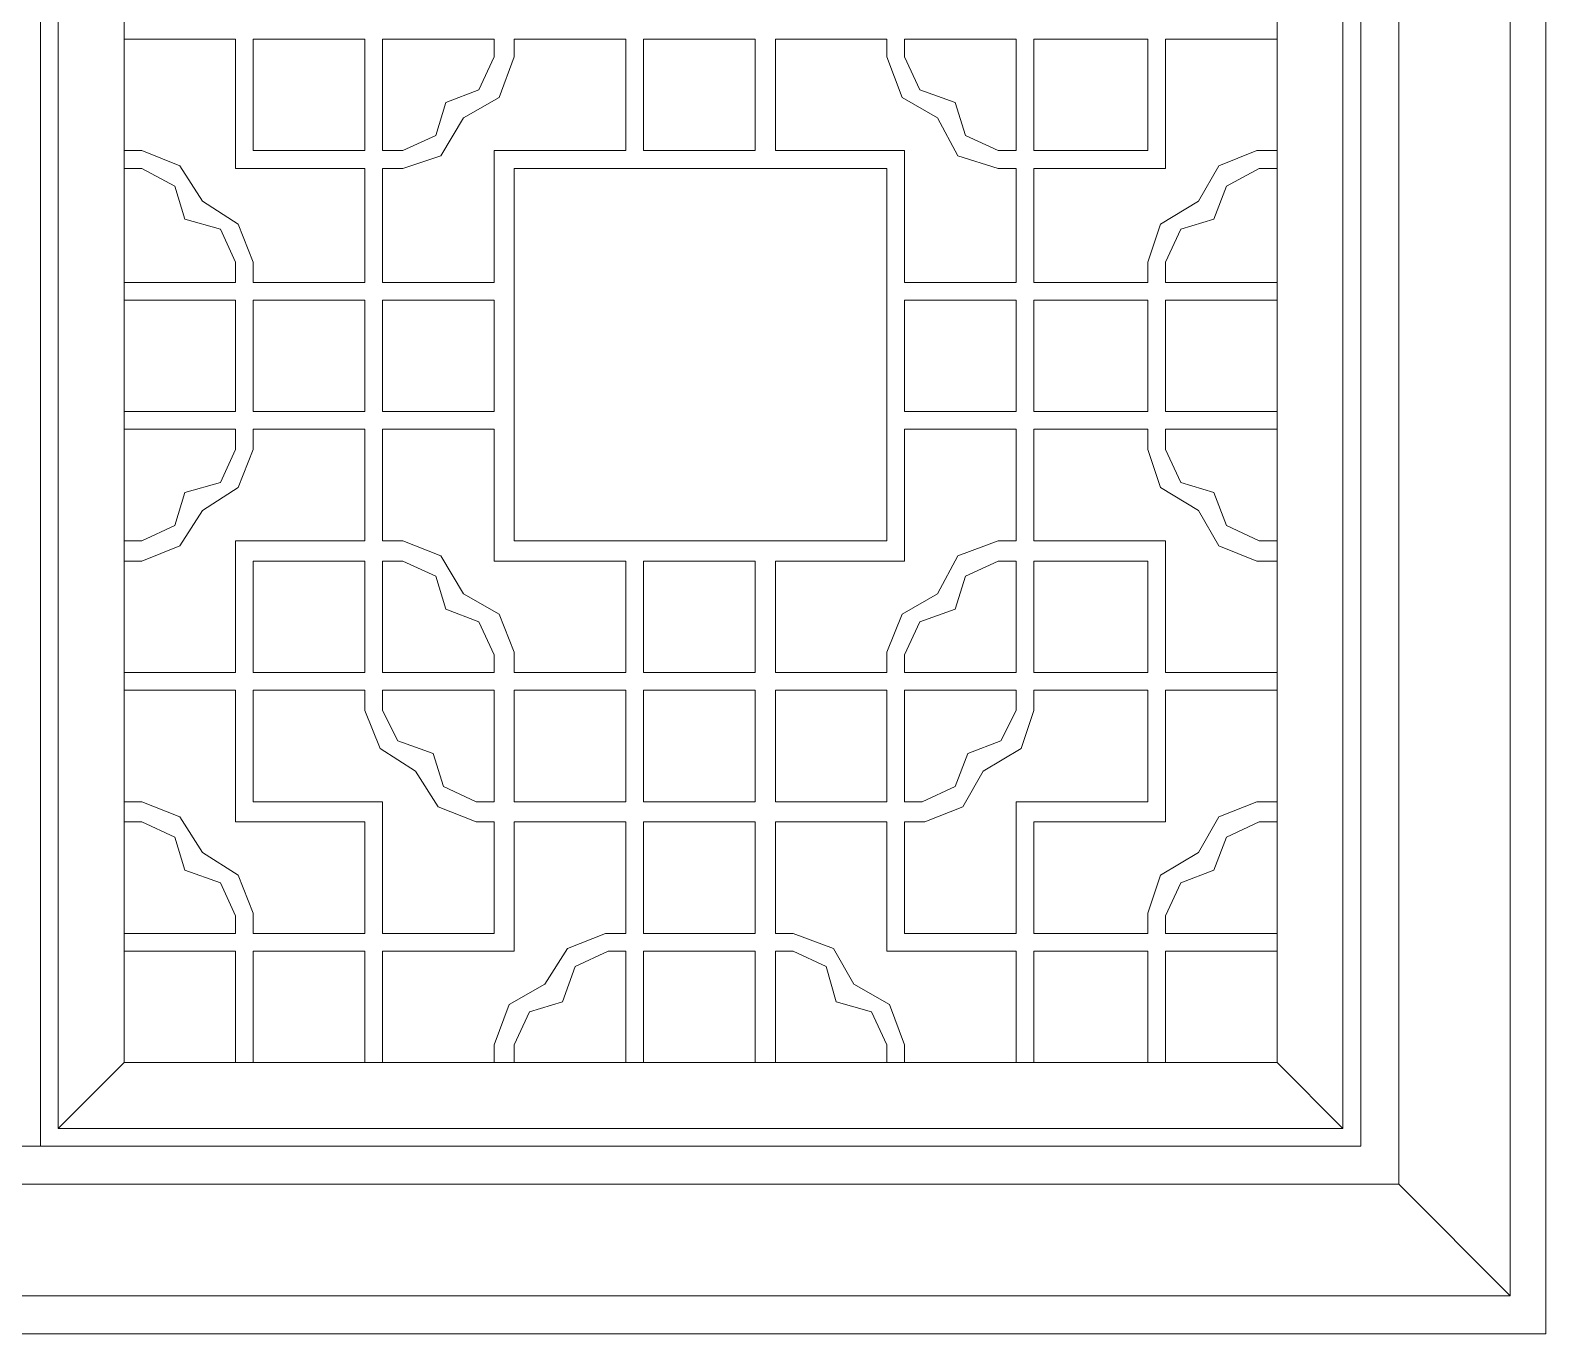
# Model space of a CAD drawing. Header units: centimetres. Extents: x -9.8 to 10.6, y -13.2 to 12.3.
# Drawn here: x 0.36 to 10.64, y -13.16 to -4.31 of the extents above; entities that cross this region are included whole.
import ezdxf

# ---------------------------------------------------------------- set-up
doc = ezdxf.new("R2010")
doc.units = ezdxf.units.CM
doc.header["$MEASUREMENT"] = 0
doc.layers.add('layer 1', color=7, linetype='Continuous')

msp = doc.modelspace()

# ---------------------------------------------------------------- linework, layer by layer
at = {"layer": 'layer 1', "color": 250, "lineweight": 0}
for points, knots in [([(-9.79792, 12.30551), (-9.79792, 12.30551), (10.64398, 12.30551), (10.64398, 12.30551), (10.64398, 12.30551), (10.64398, 12.30551), (10.64398, -13.15657), (10.64398, -13.15657), (10.64398, -13.15657), (10.64398, -13.15657), (-9.79792, -13.15657), (-9.79792, -13.15657), (-9.79792, -13.15657), (-9.79792, -13.15657), (-9.79792, 12.30551), (-9.79792, 12.30551)], [0, 0, 0, 0, 0.25, 0.25, 0.25, 0.25, 0.5, 0.5, 0.5, 0.5, 0.75, 0.75, 0.75, 0.75, 1, 1, 1, 1]), ([(-9.55711, 12.06469), (-9.55711, 12.06469), (10.40317, 12.06469), (10.40317, 12.06469), (10.40317, 12.06469), (10.40317, 12.06469), (10.40317, -12.89852), (10.40317, -12.89852), (10.40317, -12.89852), (10.40317, -12.89852), (-9.55711, -12.89852), (-9.55711, -12.89852), (-9.55711, -12.89852), (-9.55711, -12.89852), (-9.55711, 12.06469), (-9.55711, 12.06469)], [0, 0, 0, 0, 0.25, 0.25, 0.25, 0.25, 0.5, 0.5, 0.5, 0.5, 0.75, 0.75, 0.75, 0.75, 1, 1, 1, 1]), ([(-8.80064, 11.30823), (-8.80064, 11.30823), (9.64671, 11.30823), (9.64671, 11.30823), (9.64671, 11.30823), (9.64671, 11.30823), (9.64671, -12.14206), (9.64671, -12.14206), (9.64671, -12.14206), (9.64671, -12.14206), (-8.80064, -12.14206), (-8.80064, -12.14206), (-8.80064, -12.14206), (-8.80064, -12.14206), (-8.80064, 11.30823), (-8.80064, 11.30823)], [0, 0, 0, 0, 0.25, 0.25, 0.25, 0.25, 0.5, 0.5, 0.5, 0.5, 0.75, 0.75, 0.75, 0.75, 1, 1, 1, 1]), ([(-8.54282, -11.88424), (-8.54282, -11.88424), (-8.54282, 11.05041), (-8.54282, 11.05041), (-8.54282, 11.05041), (-8.54282, 11.05041), (0.43154, 11.05041), (0.43154, 11.05041), (0.43154, 11.05041), (0.43154, 11.05041), (0.43154, -11.88424), (0.43154, -11.88424), (0.43154, -11.88424), (0.43154, -11.88424), (-8.54282, -11.88424), (-8.54282, -11.88424)], [0, 0, 0, 0, 0.25, 0.25, 0.25, 0.25, 0.5, 0.5, 0.5, 0.5, 0.75, 0.75, 0.75, 0.75, 1, 1, 1, 1]), ([(9.38889, -11.88424), (9.38889, -11.88424), (9.38889, 11.05041), (9.38889, 11.05041), (9.38889, 11.05041), (9.38889, 11.05041), (0.43154, 11.05041), (0.43154, 11.05041), (0.43154, 11.05041), (0.43154, 11.05041), (0.43154, -11.88424), (0.43154, -11.88424), (0.43154, -11.88424), (0.43154, -11.88424), (9.38889, -11.88424), (9.38889, -11.88424)], [0, 0, 0, 0, 0.25, 0.25, 0.25, 0.25, 0.5, 0.5, 0.5, 0.5, 0.75, 0.75, 0.75, 0.75, 1, 1, 1, 1]), ([(0.55195, -11.76383), (0.55195, -11.76383), (9.26848, -11.76383), (9.26848, -11.76383), (9.26848, -11.76383), (9.26848, -11.76383), (9.26848, 10.91277), (9.26848, 10.91277), (9.26848, 10.91277), (9.26848, 10.91277), (0.55195, 10.91277), (0.55195, 10.91277), (0.55195, 10.91277), (0.55195, 10.91277), (0.55195, -11.76383), (0.55195, -11.76383)], [0, 0, 0, 0, 0.25, 0.25, 0.25, 0.25, 0.5, 0.5, 0.5, 0.5, 0.75, 0.75, 0.75, 0.75, 1, 1, 1, 1]), ([(0.99888, -1.72349), (0.99888, -1.72349), (0.99888, -11.31689), (0.99888, -11.31689), (0.99888, -11.31689), (0.99888, -11.31689), (8.82154, -11.31689), (8.82154, -11.31689), (8.82154, -11.31689), (8.82154, -11.31689), (8.82154, -1.72349), (8.82154, -1.72349)], [0, 0, 0, 0, 0.33333333, 0.33333333, 0.33333333, 0.33333333, 0.66666667, 0.66666667, 0.66666667, 0.66666667, 1, 1, 1, 1]), ([(1.87575, -5.88402), (1.87575, -5.88402), (1.87575, -6.02166), (1.87575, -6.02166), (1.87575, -6.02166), (1.87575, -6.02166), (2.63221, -6.02166), (2.63221, -6.02166), (2.63221, -6.02166), (2.63221, -6.02166), (2.63221, -5.24797), (2.63221, -5.24797), (2.63221, -5.24797), (2.63221, -5.24797), (1.75535, -5.24797), (1.75535, -5.24797), (1.75535, -5.24797), (1.75535, -5.24797), (1.75535, -4.3711), (1.75535, -4.3711), (1.75535, -4.3711), (1.75535, -4.3711), (0.99888, -4.3711), (0.99888, -4.3711)], [0, 0, 0, 0, 0.16666667, 0.16666667, 0.16666667, 0.16666667, 0.33333333, 0.33333333, 0.33333333, 0.33333333, 0.5, 0.5, 0.5, 0.5, 0.66666667, 0.66666667, 0.66666667, 0.66666667, 0.83333333, 0.83333333, 0.83333333, 0.83333333, 1, 1, 1, 1]), ([(1.87575, -5.12756), (1.87575, -5.12756), (1.87575, -4.3711), (1.87575, -4.3711), (1.87575, -4.3711), (1.87575, -4.3711), (2.63221, -4.3711), (2.63221, -4.3711), (2.63221, -4.3711), (2.63221, -4.3711), (2.63221, -5.12756), (2.63221, -5.12756), (2.63221, -5.12756), (2.63221, -5.12756), (1.87575, -5.12756), (1.87575, -5.12756)], [0, 0, 0, 0, 0.25, 0.25, 0.25, 0.25, 0.5, 0.5, 0.5, 0.5, 0.75, 0.75, 0.75, 0.75, 1, 1, 1, 1]), ([(4.52337, -4.3711), (4.52337, -4.3711), (4.52337, -5.12756), (4.52337, -5.12756), (4.52337, -5.12756), (4.52337, -5.12756), (5.27983, -5.12756), (5.27983, -5.12756), (5.27983, -5.12756), (5.27983, -5.12756), (5.27983, -4.3711), (5.27983, -4.3711), (5.27983, -4.3711), (5.27983, -4.3711), (4.52337, -4.3711), (4.52337, -4.3711)], [0, 0, 0, 0, 0.25, 0.25, 0.25, 0.25, 0.5, 0.5, 0.5, 0.5, 0.75, 0.75, 0.75, 0.75, 1, 1, 1, 1]), ([(8.82154, -5.12756), (8.82154, -5.12756), (8.6839, -5.12756), (8.6839, -5.12756), (8.6839, -5.12756), (8.6839, -5.12756), (8.42608, -5.23074), (8.42608, -5.23074), (8.42608, -5.23074), (8.42608, -5.23074), (8.28844, -5.47155), (8.28844, -5.47155), (8.28844, -5.47155), (8.28844, -5.47155), (8.03061, -5.6262), (8.03061, -5.6262), (8.03061, -5.6262), (8.03061, -5.6262), (7.94467, -5.88402), (7.94467, -5.88402), (7.94467, -5.88402), (7.94467, -5.88402), (7.94467, -6.02166), (7.94467, -6.02166), (7.94467, -6.02166), (7.94467, -6.02166), (7.17098, -6.02166), (7.17098, -6.02166), (7.17098, -6.02166), (7.17098, -6.02166), (7.17098, -5.24797), (7.17098, -5.24797), (7.17098, -5.24797), (7.17098, -5.24797), (8.06508, -5.24797), (8.06508, -5.24797), (8.06508, -5.24797), (8.06508, -5.24797), (8.06508, -4.3711), (8.06508, -4.3711), (8.06508, -4.3711), (8.06508, -4.3711), (8.82154, -4.3711), (8.82154, -4.3711)], [0, 0, 0, 0, 0.09090909, 0.09090909, 0.09090909, 0.09090909, 0.18181818, 0.18181818, 0.18181818, 0.18181818, 0.27272727, 0.27272727, 0.27272727, 0.27272727, 0.36363636, 0.36363636, 0.36363636, 0.36363636, 0.45454545, 0.45454545, 0.45454545, 0.45454545, 0.54545455, 0.54545455, 0.54545455, 0.54545455, 0.63636364, 0.63636364, 0.63636364, 0.63636364, 0.72727273, 0.72727273, 0.72727273, 0.72727273, 0.81818182, 0.81818182, 0.81818182, 0.81818182, 0.90909091, 0.90909091, 0.90909091, 0.90909091, 1, 1, 1, 1]), ([(7.94467, -5.12756), (7.94467, -5.12756), (7.94467, -4.3711), (7.94467, -4.3711), (7.94467, -4.3711), (7.94467, -4.3711), (7.17098, -4.3711), (7.17098, -4.3711), (7.17098, -4.3711), (7.17098, -4.3711), (7.17098, -5.12756), (7.17098, -5.12756), (7.17098, -5.12756), (7.17098, -5.12756), (7.94467, -5.12756), (7.94467, -5.12756)], [0, 0, 0, 0, 0.25, 0.25, 0.25, 0.25, 0.5, 0.5, 0.5, 0.5, 0.75, 0.75, 0.75, 0.75, 1, 1, 1, 1]), ([(3.18233, -4.80103), (3.18233, -4.80103), (3.40591, -4.71509), (3.40591, -4.71509), (3.40591, -4.71509), (3.40591, -4.71509), (3.50908, -4.49151), (3.50908, -4.49151)], [0, 0, 0, 0, 0.5, 0.5, 0.5, 0.5, 1, 1, 1, 1]), ([(3.30273, -4.9042), (3.30273, -4.9042), (3.54355, -4.76656), (3.54355, -4.76656), (3.54355, -4.76656), (3.54355, -4.76656), (3.6465, -4.49151), (3.6465, -4.49151)], [0, 0, 0, 0, 0.5, 0.5, 0.5, 0.5, 1, 1, 1, 1]), ([(6.17393, -4.49151), (6.17393, -4.49151), (6.2771, -4.76656), (6.2771, -4.76656), (6.2771, -4.76656), (6.2771, -4.76656), (6.51769, -4.9042), (6.51769, -4.9042)], [0, 0, 0, 0, 0.5, 0.5, 0.5, 0.5, 1, 1, 1, 1]), ([(6.29433, -4.49151), (6.29433, -4.49151), (6.39729, -4.71509), (6.39729, -4.71509), (6.39729, -4.71509), (6.39729, -4.71509), (6.6381, -4.80103), (6.6381, -4.80103)], [0, 0, 0, 0, 0.5, 0.5, 0.5, 0.5, 1, 1, 1, 1]), ([(6.29433, -4.49151), (6.29433, -4.49151), (6.39729, -4.71509), (6.39729, -4.71509), (6.39729, -4.71509), (6.39729, -4.71509), (6.6381, -4.80103), (6.6381, -4.80103)], [0, 0, 0, 0, 0.5, 0.5, 0.5, 0.5, 1, 1, 1, 1]), ([(2.89004, -5.12756), (2.89004, -5.12756), (3.11362, -5.02461), (3.11362, -5.02461), (3.11362, -5.02461), (3.11362, -5.02461), (3.18233, -4.80103), (3.18233, -4.80103)], [0, 0, 0, 0, 0.5, 0.5, 0.5, 0.5, 1, 1, 1, 1]), ([(6.6381, -4.80103), (6.6381, -4.80103), (6.70681, -5.02461), (6.70681, -5.02461), (6.70681, -5.02461), (6.70681, -5.02461), (6.93039, -5.12756), (6.93039, -5.12756)], [0, 0, 0, 0, 0.5, 0.5, 0.5, 0.5, 1, 1, 1, 1]), ([(6.6381, -4.80103), (6.6381, -4.80103), (6.70681, -5.02461), (6.70681, -5.02461), (6.70681, -5.02461), (6.70681, -5.02461), (6.93039, -5.12756), (6.93039, -5.12756)], [0, 0, 0, 0, 0.5, 0.5, 0.5, 0.5, 1, 1, 1, 1]), ([(2.89004, -5.24797), (2.89004, -5.24797), (3.14808, -5.16203), (3.14808, -5.16203), (3.14808, -5.16203), (3.14808, -5.16203), (3.30273, -4.9042), (3.30273, -4.9042)], [0, 0, 0, 0, 0.5, 0.5, 0.5, 0.5, 1, 1, 1, 1]), ([(6.51769, -4.9042), (6.51769, -4.9042), (6.65533, -5.16203), (6.65533, -5.16203), (6.65533, -5.16203), (6.65533, -5.16203), (6.93039, -5.24797), (6.93039, -5.24797)], [0, 0, 0, 0, 0.5, 0.5, 0.5, 0.5, 1, 1, 1, 1]), ([(1.53199, -5.47155), (1.53199, -5.47155), (1.37712, -5.23074), (1.37712, -5.23074), (1.37712, -5.23074), (1.37712, -5.23074), (1.11929, -5.12756), (1.11929, -5.12756)], [0, 0, 0, 0, 0.5, 0.5, 0.5, 0.5, 1, 1, 1, 1]), ([(0.99888, -6.02166), (0.99888, -6.02166), (1.75535, -6.02166), (1.75535, -6.02166), (1.75535, -6.02166), (1.75535, -6.02166), (1.75535, -5.88402), (1.75535, -5.88402), (1.75535, -5.88402), (1.75535, -5.88402), (1.65239, -5.66066), (1.65239, -5.66066), (1.65239, -5.66066), (1.65239, -5.66066), (1.41158, -5.59195), (1.41158, -5.59195), (1.41158, -5.59195), (1.41158, -5.59195), (1.34287, -5.36837), (1.34287, -5.36837), (1.34287, -5.36837), (1.34287, -5.36837), (1.11929, -5.24797), (1.11929, -5.24797), (1.11929, -5.24797), (1.11929, -5.24797), (0.99888, -5.24797), (0.99888, -5.24797)], [0, 0, 0, 0, 0.14285714, 0.14285714, 0.14285714, 0.14285714, 0.28571429, 0.28571429, 0.28571429, 0.28571429, 0.42857143, 0.42857143, 0.42857143, 0.42857143, 0.57142857, 0.57142857, 0.57142857, 0.57142857, 0.71428571, 0.71428571, 0.71428571, 0.71428571, 0.85714286, 0.85714286, 0.85714286, 0.85714286, 1, 1, 1, 1]), ([(8.70113, -5.24797), (8.70113, -5.24797), (8.47755, -5.36837), (8.47755, -5.36837), (8.47755, -5.36837), (8.47755, -5.36837), (8.39161, -5.59195), (8.39161, -5.59195)], [0, 0, 0, 0, 0.5, 0.5, 0.5, 0.5, 1, 1, 1, 1]), ([(1.87575, -5.88402), (1.87575, -5.88402), (1.77258, -5.6262), (1.77258, -5.6262), (1.77258, -5.6262), (1.77258, -5.6262), (1.53199, -5.47155), (1.53199, -5.47155)], [0, 0, 0, 0, 0.5, 0.5, 0.5, 0.5, 1, 1, 1, 1]), ([(8.39161, -5.59195), (8.39161, -5.59195), (8.16825, -5.66066), (8.16825, -5.66066), (8.16825, -5.66066), (8.16825, -5.66066), (8.06508, -5.88402), (8.06508, -5.88402)], [0, 0, 0, 0, 0.5, 0.5, 0.5, 0.5, 1, 1, 1, 1]), ([(8.82154, -6.02166), (8.82154, -6.02166), (8.06508, -6.02166), (8.06508, -6.02166), (8.06508, -6.02166), (8.06508, -6.02166), (8.06508, -5.88402), (8.06508, -5.88402)], [0, 0, 0, 0, 0.5, 0.5, 0.5, 0.5, 1, 1, 1, 1]), ([(0.99888, -6.14207), (0.99888, -6.14207), (1.75535, -6.14207), (1.75535, -6.14207), (1.75535, -6.14207), (1.75535, -6.14207), (1.75535, -6.89853), (1.75535, -6.89853), (1.75535, -6.89853), (1.75535, -6.89853), (0.99888, -6.89853), (0.99888, -6.89853)], [0, 0, 0, 0, 0.33333333, 0.33333333, 0.33333333, 0.33333333, 0.66666667, 0.66666667, 0.66666667, 0.66666667, 1, 1, 1, 1]), ([(1.87575, -6.14207), (1.87575, -6.14207), (1.87575, -6.89853), (1.87575, -6.89853), (1.87575, -6.89853), (1.87575, -6.89853), (2.63221, -6.89853), (2.63221, -6.89853), (2.63221, -6.89853), (2.63221, -6.89853), (2.63221, -6.14207), (2.63221, -6.14207), (2.63221, -6.14207), (2.63221, -6.14207), (1.87575, -6.14207), (1.87575, -6.14207)], [0, 0, 0, 0, 0.25, 0.25, 0.25, 0.25, 0.5, 0.5, 0.5, 0.5, 0.75, 0.75, 0.75, 0.75, 1, 1, 1, 1]), ([(3.50908, -6.14207), (3.50908, -6.14207), (2.75262, -6.14207), (2.75262, -6.14207), (2.75262, -6.14207), (2.75262, -6.14207), (2.75262, -6.89853), (2.75262, -6.89853), (2.75262, -6.89853), (2.75262, -6.89853), (3.50908, -6.89853), (3.50908, -6.89853), (3.50908, -6.89853), (3.50908, -6.89853), (3.50908, -6.14207), (3.50908, -6.14207)], [0, 0, 0, 0, 0.25, 0.25, 0.25, 0.25, 0.5, 0.5, 0.5, 0.5, 0.75, 0.75, 0.75, 0.75, 1, 1, 1, 1]), ([(6.29433, -6.14207), (6.29433, -6.14207), (7.05079, -6.14207), (7.05079, -6.14207), (7.05079, -6.14207), (7.05079, -6.14207), (7.05079, -6.89853), (7.05079, -6.89853), (7.05079, -6.89853), (7.05079, -6.89853), (6.29433, -6.89853), (6.29433, -6.89853), (6.29433, -6.89853), (6.29433, -6.89853), (6.29433, -6.14207), (6.29433, -6.14207)], [0, 0, 0, 0, 0.25, 0.25, 0.25, 0.25, 0.5, 0.5, 0.5, 0.5, 0.75, 0.75, 0.75, 0.75, 1, 1, 1, 1]), ([(7.94467, -6.14207), (7.94467, -6.14207), (7.94467, -6.89853), (7.94467, -6.89853), (7.94467, -6.89853), (7.94467, -6.89853), (7.17098, -6.89853), (7.17098, -6.89853), (7.17098, -6.89853), (7.17098, -6.89853), (7.17098, -6.14207), (7.17098, -6.14207), (7.17098, -6.14207), (7.17098, -6.14207), (7.94467, -6.14207), (7.94467, -6.14207)], [0, 0, 0, 0, 0.25, 0.25, 0.25, 0.25, 0.5, 0.5, 0.5, 0.5, 0.75, 0.75, 0.75, 0.75, 1, 1, 1, 1]), ([(8.82154, -6.14207), (8.82154, -6.14207), (8.06508, -6.14207), (8.06508, -6.14207), (8.06508, -6.14207), (8.06508, -6.14207), (8.06508, -6.89853), (8.06508, -6.89853), (8.06508, -6.89853), (8.06508, -6.89853), (8.82154, -6.89853), (8.82154, -6.89853)], [0, 0, 0, 0, 0.33333333, 0.33333333, 0.33333333, 0.33333333, 0.66666667, 0.66666667, 0.66666667, 0.66666667, 1, 1, 1, 1]), ([(0.99888, -7.91281), (0.99888, -7.91281), (1.11929, -7.91281), (1.11929, -7.91281), (1.11929, -7.91281), (1.11929, -7.91281), (1.37712, -7.80964), (1.37712, -7.80964), (1.37712, -7.80964), (1.37712, -7.80964), (1.53199, -7.56905), (1.53199, -7.56905), (1.53199, -7.56905), (1.53199, -7.56905), (1.77258, -7.41418), (1.77258, -7.41418), (1.77258, -7.41418), (1.77258, -7.41418), (1.87575, -7.15635), (1.87575, -7.15635), (1.87575, -7.15635), (1.87575, -7.15635), (1.87575, -7.01871), (1.87575, -7.01871), (1.87575, -7.01871), (1.87575, -7.01871), (2.63221, -7.01871), (2.63221, -7.01871), (2.63221, -7.01871), (2.63221, -7.01871), (2.63221, -7.7754), (2.63221, -7.7754), (2.63221, -7.7754), (2.63221, -7.7754), (1.75535, -7.7754), (1.75535, -7.7754), (1.75535, -7.7754), (1.75535, -7.7754), (1.75535, -8.66928), (1.75535, -8.66928), (1.75535, -8.66928), (1.75535, -8.66928), (0.99888, -8.66928), (0.99888, -8.66928)], [0, 0, 0, 0, 0.09090909, 0.09090909, 0.09090909, 0.09090909, 0.18181818, 0.18181818, 0.18181818, 0.18181818, 0.27272727, 0.27272727, 0.27272727, 0.27272727, 0.36363636, 0.36363636, 0.36363636, 0.36363636, 0.45454545, 0.45454545, 0.45454545, 0.45454545, 0.54545455, 0.54545455, 0.54545455, 0.54545455, 0.63636364, 0.63636364, 0.63636364, 0.63636364, 0.72727273, 0.72727273, 0.72727273, 0.72727273, 0.81818182, 0.81818182, 0.81818182, 0.81818182, 0.90909091, 0.90909091, 0.90909091, 0.90909091, 1, 1, 1, 1]), ([(0.99888, -7.01871), (0.99888, -7.01871), (1.75535, -7.01871), (1.75535, -7.01871), (1.75535, -7.01871), (1.75535, -7.01871), (1.75535, -7.15635), (1.75535, -7.15635)], [0, 0, 0, 0, 0.5, 0.5, 0.5, 0.5, 1, 1, 1, 1]), ([(7.94467, -7.15635), (7.94467, -7.15635), (7.94467, -7.01871), (7.94467, -7.01871), (7.94467, -7.01871), (7.94467, -7.01871), (7.17098, -7.01871), (7.17098, -7.01871), (7.17098, -7.01871), (7.17098, -7.01871), (7.17098, -7.7754), (7.17098, -7.7754), (7.17098, -7.7754), (7.17098, -7.7754), (8.06508, -7.7754), (8.06508, -7.7754), (8.06508, -7.7754), (8.06508, -7.7754), (8.06508, -8.66928), (8.06508, -8.66928), (8.06508, -8.66928), (8.06508, -8.66928), (8.82154, -8.66928), (8.82154, -8.66928)], [0, 0, 0, 0, 0.16666667, 0.16666667, 0.16666667, 0.16666667, 0.33333333, 0.33333333, 0.33333333, 0.33333333, 0.5, 0.5, 0.5, 0.5, 0.66666667, 0.66666667, 0.66666667, 0.66666667, 0.83333333, 0.83333333, 0.83333333, 0.83333333, 1, 1, 1, 1]), ([(8.82154, -7.01871), (8.82154, -7.01871), (8.06508, -7.01871), (8.06508, -7.01871), (8.06508, -7.01871), (8.06508, -7.01871), (8.06508, -7.15635), (8.06508, -7.15635), (8.06508, -7.15635), (8.06508, -7.15635), (8.16825, -7.37993), (8.16825, -7.37993), (8.16825, -7.37993), (8.16825, -7.37993), (8.39161, -7.44864), (8.39161, -7.44864), (8.39161, -7.44864), (8.39161, -7.44864), (8.47755, -7.67222), (8.47755, -7.67222), (8.47755, -7.67222), (8.47755, -7.67222), (8.70113, -7.7754), (8.70113, -7.7754), (8.70113, -7.7754), (8.70113, -7.7754), (8.82154, -7.7754), (8.82154, -7.7754)], [0, 0, 0, 0, 0.14285714, 0.14285714, 0.14285714, 0.14285714, 0.28571429, 0.28571429, 0.28571429, 0.28571429, 0.42857143, 0.42857143, 0.42857143, 0.42857143, 0.57142857, 0.57142857, 0.57142857, 0.57142857, 0.71428571, 0.71428571, 0.71428571, 0.71428571, 0.85714286, 0.85714286, 0.85714286, 0.85714286, 1, 1, 1, 1]), ([(1.41158, -7.44864), (1.41158, -7.44864), (1.65239, -7.37993), (1.65239, -7.37993), (1.65239, -7.37993), (1.65239, -7.37993), (1.75535, -7.15635), (1.75535, -7.15635)], [0, 0, 0, 0, 0.5, 0.5, 0.5, 0.5, 1, 1, 1, 1]), ([(7.94467, -7.15635), (7.94467, -7.15635), (8.03061, -7.41418), (8.03061, -7.41418), (8.03061, -7.41418), (8.03061, -7.41418), (8.28844, -7.56905), (8.28844, -7.56905)], [0, 0, 0, 0, 0.5, 0.5, 0.5, 0.5, 1, 1, 1, 1]), ([(1.11929, -7.7754), (1.11929, -7.7754), (1.34287, -7.67222), (1.34287, -7.67222), (1.34287, -7.67222), (1.34287, -7.67222), (1.41158, -7.44864), (1.41158, -7.44864)], [0, 0, 0, 0, 0.5, 0.5, 0.5, 0.5, 1, 1, 1, 1]), ([(8.28844, -7.56905), (8.28844, -7.56905), (8.42608, -7.80964), (8.42608, -7.80964), (8.42608, -7.80964), (8.42608, -7.80964), (8.6839, -7.91281), (8.6839, -7.91281)], [0, 0, 0, 0, 0.5, 0.5, 0.5, 0.5, 1, 1, 1, 1]), ([(3.30273, -8.13639), (3.30273, -8.13639), (3.14808, -7.87835), (3.14808, -7.87835), (3.14808, -7.87835), (3.14808, -7.87835), (2.89004, -7.7754), (2.89004, -7.7754)], [0, 0, 0, 0, 0.5, 0.5, 0.5, 0.5, 1, 1, 1, 1]), ([(6.93039, -7.7754), (6.93039, -7.7754), (6.65533, -7.87835), (6.65533, -7.87835), (6.65533, -7.87835), (6.65533, -7.87835), (6.51769, -8.13639), (6.51769, -8.13639)], [0, 0, 0, 0, 0.5, 0.5, 0.5, 0.5, 1, 1, 1, 1]), ([(1.87575, -7.91281), (1.87575, -7.91281), (1.87575, -8.66928), (1.87575, -8.66928), (1.87575, -8.66928), (1.87575, -8.66928), (2.63221, -8.66928), (2.63221, -8.66928), (2.63221, -8.66928), (2.63221, -8.66928), (2.63221, -7.91281), (2.63221, -7.91281), (2.63221, -7.91281), (2.63221, -7.91281), (1.87575, -7.91281), (1.87575, -7.91281)], [0, 0, 0, 0, 0.25, 0.25, 0.25, 0.25, 0.5, 0.5, 0.5, 0.5, 0.75, 0.75, 0.75, 0.75, 1, 1, 1, 1]), ([(3.18233, -8.23957), (3.18233, -8.23957), (3.11362, -8.01599), (3.11362, -8.01599), (3.11362, -8.01599), (3.11362, -8.01599), (2.89004, -7.91281), (2.89004, -7.91281)], [0, 0, 0, 0, 0.5, 0.5, 0.5, 0.5, 1, 1, 1, 1]), ([(4.52337, -8.66928), (4.52337, -8.66928), (4.52337, -7.91281), (4.52337, -7.91281), (4.52337, -7.91281), (4.52337, -7.91281), (5.27983, -7.91281), (5.27983, -7.91281), (5.27983, -7.91281), (5.27983, -7.91281), (5.27983, -8.66928), (5.27983, -8.66928), (5.27983, -8.66928), (5.27983, -8.66928), (4.52337, -8.66928), (4.52337, -8.66928)], [0, 0, 0, 0, 0.25, 0.25, 0.25, 0.25, 0.5, 0.5, 0.5, 0.5, 0.75, 0.75, 0.75, 0.75, 1, 1, 1, 1]), ([(6.93039, -7.91281), (6.93039, -7.91281), (6.70681, -8.01599), (6.70681, -8.01599), (6.70681, -8.01599), (6.70681, -8.01599), (6.6381, -8.23957), (6.6381, -8.23957)], [0, 0, 0, 0, 0.5, 0.5, 0.5, 0.5, 1, 1, 1, 1]), ([(7.94467, -7.91281), (7.94467, -7.91281), (7.94467, -8.66928), (7.94467, -8.66928), (7.94467, -8.66928), (7.94467, -8.66928), (7.17098, -8.66928), (7.17098, -8.66928), (7.17098, -8.66928), (7.17098, -8.66928), (7.17098, -7.91281), (7.17098, -7.91281), (7.17098, -7.91281), (7.17098, -7.91281), (7.94467, -7.91281), (7.94467, -7.91281)], [0, 0, 0, 0, 0.25, 0.25, 0.25, 0.25, 0.5, 0.5, 0.5, 0.5, 0.75, 0.75, 0.75, 0.75, 1, 1, 1, 1]), ([(3.6465, -8.53186), (3.6465, -8.53186), (3.54355, -8.27381), (3.54355, -8.27381), (3.54355, -8.27381), (3.54355, -8.27381), (3.30273, -8.13639), (3.30273, -8.13639)], [0, 0, 0, 0, 0.5, 0.5, 0.5, 0.5, 1, 1, 1, 1]), ([(6.51769, -8.13639), (6.51769, -8.13639), (6.2771, -8.27381), (6.2771, -8.27381), (6.2771, -8.27381), (6.2771, -8.27381), (6.17393, -8.53186), (6.17393, -8.53186)], [0, 0, 0, 0, 0.5, 0.5, 0.5, 0.5, 1, 1, 1, 1]), ([(3.50908, -8.54887), (3.50908, -8.54887), (3.40591, -8.32551), (3.40591, -8.32551), (3.40591, -8.32551), (3.40591, -8.32551), (3.18233, -8.23957), (3.18233, -8.23957)], [0, 0, 0, 0, 0.5, 0.5, 0.5, 0.5, 1, 1, 1, 1]), ([(6.6381, -8.23957), (6.6381, -8.23957), (6.39729, -8.32551), (6.39729, -8.32551), (6.39729, -8.32551), (6.39729, -8.32551), (6.29433, -8.54887), (6.29433, -8.54887)], [0, 0, 0, 0, 0.5, 0.5, 0.5, 0.5, 1, 1, 1, 1]), ([(0.99888, -8.78968), (0.99888, -8.78968), (1.75535, -8.78968), (1.75535, -8.78968), (1.75535, -8.78968), (1.75535, -8.78968), (1.75535, -9.68356), (1.75535, -9.68356), (1.75535, -9.68356), (1.75535, -9.68356), (2.63221, -9.68356), (2.63221, -9.68356), (2.63221, -9.68356), (2.63221, -9.68356), (2.63221, -10.44002), (2.63221, -10.44002), (2.63221, -10.44002), (2.63221, -10.44002), (1.87575, -10.44002), (1.87575, -10.44002), (1.87575, -10.44002), (1.87575, -10.44002), (1.87575, -10.3026), (1.87575, -10.3026), (1.87575, -10.3026), (1.87575, -10.3026), (1.77258, -10.04478), (1.77258, -10.04478), (1.77258, -10.04478), (1.77258, -10.04478), (1.53199, -9.88991), (1.53199, -9.88991), (1.53199, -9.88991), (1.53199, -9.88991), (1.37712, -9.64932), (1.37712, -9.64932), (1.37712, -9.64932), (1.37712, -9.64932), (1.11929, -9.54614), (1.11929, -9.54614), (1.11929, -9.54614), (1.11929, -9.54614), (0.99888, -9.54614), (0.99888, -9.54614)], [0, 0, 0, 0, 0.09090909, 0.09090909, 0.09090909, 0.09090909, 0.18181818, 0.18181818, 0.18181818, 0.18181818, 0.27272727, 0.27272727, 0.27272727, 0.27272727, 0.36363636, 0.36363636, 0.36363636, 0.36363636, 0.45454545, 0.45454545, 0.45454545, 0.45454545, 0.54545455, 0.54545455, 0.54545455, 0.54545455, 0.63636364, 0.63636364, 0.63636364, 0.63636364, 0.72727273, 0.72727273, 0.72727273, 0.72727273, 0.81818182, 0.81818182, 0.81818182, 0.81818182, 0.90909091, 0.90909091, 0.90909091, 0.90909091, 1, 1, 1, 1]), ([(3.6465, -8.78968), (3.6465, -8.78968), (4.40296, -8.78968), (4.40296, -8.78968), (4.40296, -8.78968), (4.40296, -8.78968), (4.40296, -9.54614), (4.40296, -9.54614), (4.40296, -9.54614), (4.40296, -9.54614), (3.6465, -9.54614), (3.6465, -9.54614), (3.6465, -9.54614), (3.6465, -9.54614), (3.6465, -8.78968), (3.6465, -8.78968)], [0, 0, 0, 0, 0.25, 0.25, 0.25, 0.25, 0.5, 0.5, 0.5, 0.5, 0.75, 0.75, 0.75, 0.75, 1, 1, 1, 1]), ([(5.27983, -8.78968), (5.27983, -8.78968), (4.52337, -8.78968), (4.52337, -8.78968), (4.52337, -8.78968), (4.52337, -8.78968), (4.52337, -9.54614), (4.52337, -9.54614)], [0, 0, 0, 0, 0.5, 0.5, 0.5, 0.5, 1, 1, 1, 1]), ([(6.17393, -8.78968), (6.17393, -8.78968), (5.41747, -8.78968), (5.41747, -8.78968), (5.41747, -8.78968), (5.41747, -8.78968), (5.41747, -9.54614), (5.41747, -9.54614), (5.41747, -9.54614), (5.41747, -9.54614), (6.17393, -9.54614), (6.17393, -9.54614), (6.17393, -9.54614), (6.17393, -9.54614), (6.17393, -8.78968), (6.17393, -8.78968)], [0, 0, 0, 0, 0.25, 0.25, 0.25, 0.25, 0.5, 0.5, 0.5, 0.5, 0.75, 0.75, 0.75, 0.75, 1, 1, 1, 1]), ([(8.82154, -8.78968), (8.82154, -8.78968), (8.06508, -8.78968), (8.06508, -8.78968), (8.06508, -8.78968), (8.06508, -8.78968), (8.06508, -9.68356), (8.06508, -9.68356), (8.06508, -9.68356), (8.06508, -9.68356), (7.17098, -9.68356), (7.17098, -9.68356), (7.17098, -9.68356), (7.17098, -9.68356), (7.17098, -10.44002), (7.17098, -10.44002), (7.17098, -10.44002), (7.17098, -10.44002), (7.94467, -10.44002), (7.94467, -10.44002), (7.94467, -10.44002), (7.94467, -10.44002), (7.94467, -10.3026), (7.94467, -10.3026)], [0, 0, 0, 0, 0.16666667, 0.16666667, 0.16666667, 0.16666667, 0.33333333, 0.33333333, 0.33333333, 0.33333333, 0.5, 0.5, 0.5, 0.5, 0.66666667, 0.66666667, 0.66666667, 0.66666667, 0.83333333, 0.83333333, 0.83333333, 0.83333333, 1, 1, 1, 1]), ([(2.63221, -8.9271), (2.63221, -8.9271), (2.73539, -9.18515), (2.73539, -9.18515), (2.73539, -9.18515), (2.73539, -9.18515), (2.9762, -9.3398), (2.9762, -9.3398)], [0, 0, 0, 0, 0.5, 0.5, 0.5, 0.5, 1, 1, 1, 1]), ([(2.75262, -8.9271), (2.75262, -8.9271), (2.85579, -9.13345), (2.85579, -9.13345), (2.85579, -9.13345), (2.85579, -9.13345), (3.09639, -9.21939), (3.09639, -9.21939)], [0, 0, 0, 0, 0.5, 0.5, 0.5, 0.5, 1, 1, 1, 1]), ([(6.72404, -9.21939), (6.72404, -9.21939), (6.94762, -9.13345), (6.94762, -9.13345), (6.94762, -9.13345), (6.94762, -9.13345), (7.05079, -8.9271), (7.05079, -8.9271)], [0, 0, 0, 0, 0.5, 0.5, 0.5, 0.5, 1, 1, 1, 1]), ([(6.82721, -9.3398), (6.82721, -9.3398), (7.08504, -9.18515), (7.08504, -9.18515), (7.08504, -9.18515), (7.08504, -9.18515), (7.17098, -8.9271), (7.17098, -8.9271)], [0, 0, 0, 0, 0.5, 0.5, 0.5, 0.5, 1, 1, 1, 1]), ([(3.09639, -9.21939), (3.09639, -9.21939), (3.16532, -9.44297), (3.16532, -9.44297), (3.16532, -9.44297), (3.16532, -9.44297), (3.38867, -9.54614), (3.38867, -9.54614)], [0, 0, 0, 0, 0.5, 0.5, 0.5, 0.5, 1, 1, 1, 1]), ([(6.41452, -9.54614), (6.41452, -9.54614), (6.6381, -9.44297), (6.6381, -9.44297), (6.6381, -9.44297), (6.6381, -9.44297), (6.72404, -9.21939), (6.72404, -9.21939)], [0, 0, 0, 0, 0.5, 0.5, 0.5, 0.5, 1, 1, 1, 1]), ([(2.9762, -9.3398), (2.9762, -9.3398), (3.13085, -9.58039), (3.13085, -9.58039), (3.13085, -9.58039), (3.13085, -9.58039), (3.38867, -9.68356), (3.38867, -9.68356)], [0, 0, 0, 0, 0.5, 0.5, 0.5, 0.5, 1, 1, 1, 1]), ([(6.43175, -9.68356), (6.43175, -9.68356), (6.68958, -9.58039), (6.68958, -9.58039), (6.68958, -9.58039), (6.68958, -9.58039), (6.82721, -9.3398), (6.82721, -9.3398)], [0, 0, 0, 0, 0.5, 0.5, 0.5, 0.5, 1, 1, 1, 1]), ([(8.6839, -9.54614), (8.6839, -9.54614), (8.42608, -9.64932), (8.42608, -9.64932), (8.42608, -9.64932), (8.42608, -9.64932), (8.28844, -9.88991), (8.28844, -9.88991)], [0, 0, 0, 0, 0.5, 0.5, 0.5, 0.5, 1, 1, 1, 1]), ([(0.99888, -10.44002), (0.99888, -10.44002), (1.75535, -10.44002), (1.75535, -10.44002), (1.75535, -10.44002), (1.75535, -10.44002), (1.75535, -10.31984), (1.75535, -10.31984), (1.75535, -10.31984), (1.75535, -10.31984), (1.65239, -10.09626), (1.65239, -10.09626), (1.65239, -10.09626), (1.65239, -10.09626), (1.41158, -10.01032), (1.41158, -10.01032), (1.41158, -10.01032), (1.41158, -10.01032), (1.34287, -9.78673), (1.34287, -9.78673), (1.34287, -9.78673), (1.34287, -9.78673), (1.11929, -9.68356), (1.11929, -9.68356), (1.11929, -9.68356), (1.11929, -9.68356), (0.99888, -9.68356), (0.99888, -9.68356)], [0, 0, 0, 0, 0.14285714, 0.14285714, 0.14285714, 0.14285714, 0.28571429, 0.28571429, 0.28571429, 0.28571429, 0.42857143, 0.42857143, 0.42857143, 0.42857143, 0.57142857, 0.57142857, 0.57142857, 0.57142857, 0.71428571, 0.71428571, 0.71428571, 0.71428571, 0.85714286, 0.85714286, 0.85714286, 0.85714286, 1, 1, 1, 1]), ([(2.75262, -11.31689), (2.75262, -11.31689), (2.75262, -10.56043), (2.75262, -10.56043), (2.75262, -10.56043), (2.75262, -10.56043), (3.6465, -10.56043), (3.6465, -10.56043), (3.6465, -10.56043), (3.6465, -10.56043), (3.6465, -9.68356), (3.6465, -9.68356), (3.6465, -9.68356), (3.6465, -9.68356), (4.40296, -9.68356), (4.40296, -9.68356), (4.40296, -9.68356), (4.40296, -9.68356), (4.40296, -10.44002), (4.40296, -10.44002), (4.40296, -10.44002), (4.40296, -10.44002), (4.26554, -10.44002), (4.26554, -10.44002), (4.26554, -10.44002), (4.26554, -10.44002), (4.00772, -10.5432), (4.00772, -10.5432), (4.00772, -10.5432), (4.00772, -10.5432), (3.85285, -10.78401), (3.85285, -10.78401), (3.85285, -10.78401), (3.85285, -10.78401), (3.61225, -10.92143), (3.61225, -10.92143), (3.61225, -10.92143), (3.61225, -10.92143), (3.50908, -11.19648), (3.50908, -11.19648), (3.50908, -11.19648), (3.50908, -11.19648), (3.50908, -11.31689), (3.50908, -11.31689)], [0, 0, 0, 0, 0.09090909, 0.09090909, 0.09090909, 0.09090909, 0.18181818, 0.18181818, 0.18181818, 0.18181818, 0.27272727, 0.27272727, 0.27272727, 0.27272727, 0.36363636, 0.36363636, 0.36363636, 0.36363636, 0.45454545, 0.45454545, 0.45454545, 0.45454545, 0.54545455, 0.54545455, 0.54545455, 0.54545455, 0.63636364, 0.63636364, 0.63636364, 0.63636364, 0.72727273, 0.72727273, 0.72727273, 0.72727273, 0.81818182, 0.81818182, 0.81818182, 0.81818182, 0.90909091, 0.90909091, 0.90909091, 0.90909091, 1, 1, 1, 1]), ([(5.27983, -9.68356), (5.27983, -9.68356), (4.52337, -9.68356), (4.52337, -9.68356), (4.52337, -9.68356), (4.52337, -9.68356), (4.52337, -10.44002), (4.52337, -10.44002)], [0, 0, 0, 0, 0.5, 0.5, 0.5, 0.5, 1, 1, 1, 1]), ([(7.05079, -11.31689), (7.05079, -11.31689), (7.05079, -10.56043), (7.05079, -10.56043), (7.05079, -10.56043), (7.05079, -10.56043), (6.17393, -10.56043), (6.17393, -10.56043), (6.17393, -10.56043), (6.17393, -10.56043), (6.17393, -9.68356), (6.17393, -9.68356), (6.17393, -9.68356), (6.17393, -9.68356), (5.41747, -9.68356), (5.41747, -9.68356), (5.41747, -9.68356), (5.41747, -9.68356), (5.41747, -10.44002), (5.41747, -10.44002), (5.41747, -10.44002), (5.41747, -10.44002), (5.53787, -10.44002), (5.53787, -10.44002)], [0, 0, 0, 0, 0.16666667, 0.16666667, 0.16666667, 0.16666667, 0.33333333, 0.33333333, 0.33333333, 0.33333333, 0.5, 0.5, 0.5, 0.5, 0.66666667, 0.66666667, 0.66666667, 0.66666667, 0.83333333, 0.83333333, 0.83333333, 0.83333333, 1, 1, 1, 1]), ([(8.70113, -9.68356), (8.70113, -9.68356), (8.47755, -9.78673), (8.47755, -9.78673), (8.47755, -9.78673), (8.47755, -9.78673), (8.39161, -10.01032), (8.39161, -10.01032)], [0, 0, 0, 0, 0.5, 0.5, 0.5, 0.5, 1, 1, 1, 1]), ([(8.28844, -9.88991), (8.28844, -9.88991), (8.03061, -10.04478), (8.03061, -10.04478), (8.03061, -10.04478), (8.03061, -10.04478), (7.94467, -10.3026), (7.94467, -10.3026)], [0, 0, 0, 0, 0.5, 0.5, 0.5, 0.5, 1, 1, 1, 1]), ([(8.39161, -10.01032), (8.39161, -10.01032), (8.16825, -10.09626), (8.16825, -10.09626), (8.16825, -10.09626), (8.16825, -10.09626), (8.06508, -10.31984), (8.06508, -10.31984)], [0, 0, 0, 0, 0.5, 0.5, 0.5, 0.5, 1, 1, 1, 1]), ([(8.82154, -10.44002), (8.82154, -10.44002), (8.06508, -10.44002), (8.06508, -10.44002), (8.06508, -10.44002), (8.06508, -10.44002), (8.06508, -10.31984), (8.06508, -10.31984)], [0, 0, 0, 0, 0.5, 0.5, 0.5, 0.5, 1, 1, 1, 1]), ([(5.95035, -10.78401), (5.95035, -10.78401), (5.81293, -10.5432), (5.81293, -10.5432), (5.81293, -10.5432), (5.81293, -10.5432), (5.53787, -10.44002), (5.53787, -10.44002)], [0, 0, 0, 0, 0.5, 0.5, 0.5, 0.5, 1, 1, 1, 1]), ([(0.99888, -10.56043), (0.99888, -10.56043), (1.75535, -10.56043), (1.75535, -10.56043), (1.75535, -10.56043), (1.75535, -10.56043), (1.75535, -11.31689), (1.75535, -11.31689)], [0, 0, 0, 0, 0.5, 0.5, 0.5, 0.5, 1, 1, 1, 1]), ([(1.87575, -11.31689), (1.87575, -11.31689), (1.87575, -10.56043), (1.87575, -10.56043), (1.87575, -10.56043), (1.87575, -10.56043), (2.63221, -10.56043), (2.63221, -10.56043), (2.63221, -10.56043), (2.63221, -10.56043), (2.63221, -11.31689), (2.63221, -11.31689)], [0, 0, 0, 0, 0.33333333, 0.33333333, 0.33333333, 0.33333333, 0.66666667, 0.66666667, 0.66666667, 0.66666667, 1, 1, 1, 1]), ([(4.28277, -10.56043), (4.28277, -10.56043), (4.05919, -10.6636), (4.05919, -10.6636), (4.05919, -10.6636), (4.05919, -10.6636), (3.97325, -10.90442), (3.97325, -10.90442)], [0, 0, 0, 0, 0.5, 0.5, 0.5, 0.5, 1, 1, 1, 1]), ([(4.28277, -10.56043), (4.28277, -10.56043), (4.40296, -10.56043), (4.40296, -10.56043), (4.40296, -10.56043), (4.40296, -10.56043), (4.40296, -11.31689), (4.40296, -11.31689)], [0, 0, 0, 0, 0.5, 0.5, 0.5, 0.5, 1, 1, 1, 1]), ([(6.17393, -11.31689), (6.17393, -11.31689), (6.17393, -11.19648), (6.17393, -11.19648), (6.17393, -11.19648), (6.17393, -11.19648), (6.07075, -10.97312), (6.07075, -10.97312), (6.07075, -10.97312), (6.07075, -10.97312), (5.82994, -10.90442), (5.82994, -10.90442), (5.82994, -10.90442), (5.82994, -10.90442), (5.76123, -10.6636), (5.76123, -10.6636), (5.76123, -10.6636), (5.76123, -10.6636), (5.53787, -10.56043), (5.53787, -10.56043), (5.53787, -10.56043), (5.53787, -10.56043), (5.41747, -10.56043), (5.41747, -10.56043), (5.41747, -10.56043), (5.41747, -10.56043), (5.41747, -11.31689), (5.41747, -11.31689)], [0, 0, 0, 0, 0.14285714, 0.14285714, 0.14285714, 0.14285714, 0.28571429, 0.28571429, 0.28571429, 0.28571429, 0.42857143, 0.42857143, 0.42857143, 0.42857143, 0.57142857, 0.57142857, 0.57142857, 0.57142857, 0.71428571, 0.71428571, 0.71428571, 0.71428571, 0.85714286, 0.85714286, 0.85714286, 0.85714286, 1, 1, 1, 1]), ([(7.94467, -11.31689), (7.94467, -11.31689), (7.94467, -10.56043), (7.94467, -10.56043), (7.94467, -10.56043), (7.94467, -10.56043), (7.17098, -10.56043), (7.17098, -10.56043), (7.17098, -10.56043), (7.17098, -10.56043), (7.17098, -11.31689), (7.17098, -11.31689)], [0, 0, 0, 0, 0.33333333, 0.33333333, 0.33333333, 0.33333333, 0.66666667, 0.66666667, 0.66666667, 0.66666667, 1, 1, 1, 1]), ([(8.82154, -10.56043), (8.82154, -10.56043), (8.06508, -10.56043), (8.06508, -10.56043), (8.06508, -10.56043), (8.06508, -10.56043), (8.06508, -11.31689), (8.06508, -11.31689)], [0, 0, 0, 0, 0.5, 0.5, 0.5, 0.5, 1, 1, 1, 1]), ([(6.29433, -11.19648), (6.29433, -11.19648), (6.19116, -10.92143), (6.19116, -10.92143), (6.19116, -10.92143), (6.19116, -10.92143), (5.95035, -10.78401), (5.95035, -10.78401)], [0, 0, 0, 0, 0.5, 0.5, 0.5, 0.5, 1, 1, 1, 1]), ([(3.97325, -10.90442), (3.97325, -10.90442), (3.74967, -10.97312), (3.74967, -10.97312), (3.74967, -10.97312), (3.74967, -10.97312), (3.6465, -11.19648), (3.6465, -11.19648)], [0, 0, 0, 0, 0.5, 0.5, 0.5, 0.5, 1, 1, 1, 1])]:
    msp.add_open_spline(points, degree=3, knots=knots, dxfattribs=at)
for points in [[(3.50908, -4.3711), (3.50908, -4.3711), (2.75262, -4.3711), (2.75262, -4.3711)], [(2.75262, -4.3711), (2.75262, -4.3711), (2.75262, -5.12756), (2.75262, -5.12756)], [(3.50908, -4.49151), (3.50908, -4.49151), (3.50908, -4.3711), (3.50908, -4.3711)], [(3.6465, -4.49151), (3.6465, -4.49151), (3.6465, -4.3711), (3.6465, -4.3711)], [(3.6465, -4.3711), (3.6465, -4.3711), (4.40296, -4.3711), (4.40296, -4.3711)], [(4.40296, -4.3711), (4.40296, -4.3711), (4.40296, -5.12756), (4.40296, -5.12756)], [(6.17393, -4.3711), (6.17393, -4.3711), (5.41747, -4.3711), (5.41747, -4.3711)], [(5.41747, -4.3711), (5.41747, -4.3711), (5.41747, -5.12756), (5.41747, -5.12756)], [(6.17393, -4.49151), (6.17393, -4.49151), (6.17393, -4.3711), (6.17393, -4.3711)], [(6.29433, -4.49151), (6.29433, -4.49151), (6.29433, -4.3711), (6.29433, -4.3711)], [(6.29433, -4.3711), (6.29433, -4.3711), (7.05079, -4.3711), (7.05079, -4.3711)], [(6.29433, -4.49151), (6.29433, -4.49151), (6.29433, -4.3711), (6.29433, -4.3711)], [(6.29433, -4.3711), (6.29433, -4.3711), (7.05079, -4.3711), (7.05079, -4.3711)], [(7.05079, -4.3711), (7.05079, -4.3711), (7.05079, -5.12756), (7.05079, -5.12756)], [(7.05079, -4.3711), (7.05079, -4.3711), (7.05079, -5.12756), (7.05079, -5.12756)], [(0.99888, -5.12756), (0.99888, -5.12756), (1.11929, -5.12756), (1.11929, -5.12756)], [(2.75262, -5.12756), (2.75262, -5.12756), (2.89004, -5.12756), (2.89004, -5.12756)], [(4.40296, -5.12756), (4.40296, -5.12756), (3.50908, -5.12756), (3.50908, -5.12756)], [(3.50908, -5.12756), (3.50908, -5.12756), (3.50908, -6.02166), (3.50908, -6.02166)], [(5.41747, -5.12756), (5.41747, -5.12756), (6.29433, -5.12756), (6.29433, -5.12756)], [(6.29433, -5.12756), (6.29433, -5.12756), (6.29433, -6.02166), (6.29433, -6.02166)], [(7.05079, -5.12756), (7.05079, -5.12756), (6.93039, -5.12756), (6.93039, -5.12756)], [(7.05079, -5.12756), (7.05079, -5.12756), (6.93039, -5.12756), (6.93039, -5.12756)], [(2.75262, -6.02166), (2.75262, -6.02166), (2.75262, -5.24797), (2.75262, -5.24797)], [(2.75262, -5.24797), (2.75262, -5.24797), (2.89004, -5.24797), (2.89004, -5.24797)], [(3.6465, -5.24797), (3.6465, -5.24797), (3.6465, -7.7754), (3.6465, -7.7754)], [(3.6465, -5.24797), (3.6465, -5.24797), (6.17393, -5.24797), (6.17393, -5.24797)], [(6.17393, -5.24797), (6.17393, -5.24797), (6.17393, -7.7754), (6.17393, -7.7754)], [(7.05079, -5.24797), (7.05079, -5.24797), (6.93039, -5.24797), (6.93039, -5.24797)], [(7.05079, -6.02166), (7.05079, -6.02166), (7.05079, -5.24797), (7.05079, -5.24797)], [(8.70113, -5.24797), (8.70113, -5.24797), (8.82154, -5.24797), (8.82154, -5.24797)], [(3.50908, -6.02166), (3.50908, -6.02166), (2.75262, -6.02166), (2.75262, -6.02166)], [(6.29433, -6.02166), (6.29433, -6.02166), (7.05079, -6.02166), (7.05079, -6.02166)], [(3.50908, -7.01871), (3.50908, -7.01871), (2.75262, -7.01871), (2.75262, -7.01871)], [(2.75262, -7.01871), (2.75262, -7.01871), (2.75262, -7.7754), (2.75262, -7.7754)], [(3.50908, -7.91281), (3.50908, -7.91281), (3.50908, -7.01871), (3.50908, -7.01871)], [(6.29433, -7.01871), (6.29433, -7.01871), (7.05079, -7.01871), (7.05079, -7.01871)], [(6.29433, -7.91281), (6.29433, -7.91281), (6.29433, -7.01871), (6.29433, -7.01871)], [(7.05079, -7.01871), (7.05079, -7.01871), (7.05079, -7.7754), (7.05079, -7.7754)], [(1.11929, -7.7754), (1.11929, -7.7754), (0.99888, -7.7754), (0.99888, -7.7754)], [(2.75262, -7.7754), (2.75262, -7.7754), (2.89004, -7.7754), (2.89004, -7.7754)], [(3.6465, -7.7754), (3.6465, -7.7754), (6.17393, -7.7754), (6.17393, -7.7754)], [(7.05079, -7.7754), (7.05079, -7.7754), (6.93039, -7.7754), (6.93039, -7.7754)], [(2.75262, -8.66928), (2.75262, -8.66928), (2.75262, -7.91281), (2.75262, -7.91281)], [(2.75262, -7.91281), (2.75262, -7.91281), (2.89004, -7.91281), (2.89004, -7.91281)], [(4.40296, -7.91281), (4.40296, -7.91281), (3.50908, -7.91281), (3.50908, -7.91281)], [(4.40296, -8.66928), (4.40296, -8.66928), (4.40296, -7.91281), (4.40296, -7.91281)], [(5.41747, -8.66928), (5.41747, -8.66928), (5.41747, -7.91281), (5.41747, -7.91281)], [(5.41747, -7.91281), (5.41747, -7.91281), (6.29433, -7.91281), (6.29433, -7.91281)], [(7.05079, -7.91281), (7.05079, -7.91281), (6.93039, -7.91281), (6.93039, -7.91281)], [(7.05079, -8.66928), (7.05079, -8.66928), (7.05079, -7.91281), (7.05079, -7.91281)], [(8.82154, -7.91281), (8.82154, -7.91281), (8.6839, -7.91281), (8.6839, -7.91281)], [(3.6465, -8.53186), (3.6465, -8.53186), (3.6465, -8.66928), (3.6465, -8.66928)], [(6.17393, -8.53186), (6.17393, -8.53186), (6.17393, -8.66928), (6.17393, -8.66928)], [(3.50908, -8.54887), (3.50908, -8.54887), (3.50908, -8.66928), (3.50908, -8.66928)], [(6.29433, -8.54887), (6.29433, -8.54887), (6.29433, -8.66928), (6.29433, -8.66928)], [(3.50908, -8.66928), (3.50908, -8.66928), (2.75262, -8.66928), (2.75262, -8.66928)], [(3.6465, -8.66928), (3.6465, -8.66928), (4.40296, -8.66928), (4.40296, -8.66928)], [(6.17393, -8.66928), (6.17393, -8.66928), (5.41747, -8.66928), (5.41747, -8.66928)], [(6.29433, -8.66928), (6.29433, -8.66928), (7.05079, -8.66928), (7.05079, -8.66928)], [(2.63221, -8.78968), (2.63221, -8.78968), (1.87575, -8.78968), (1.87575, -8.78968)], [(1.87575, -8.78968), (1.87575, -8.78968), (1.87575, -9.54614), (1.87575, -9.54614)], [(2.63221, -8.9271), (2.63221, -8.9271), (2.63221, -8.78968), (2.63221, -8.78968)], [(3.50908, -8.78968), (3.50908, -8.78968), (2.75262, -8.78968), (2.75262, -8.78968)], [(2.75262, -8.78968), (2.75262, -8.78968), (2.75262, -8.9271), (2.75262, -8.9271)], [(3.50908, -9.54614), (3.50908, -9.54614), (3.50908, -8.78968), (3.50908, -8.78968)], [(5.27983, -9.54614), (5.27983, -9.54614), (5.27983, -8.78968), (5.27983, -8.78968)], [(6.29433, -9.54614), (6.29433, -9.54614), (6.29433, -8.78968), (6.29433, -8.78968)], [(6.29433, -8.78968), (6.29433, -8.78968), (7.05079, -8.78968), (7.05079, -8.78968)], [(7.05079, -8.78968), (7.05079, -8.78968), (7.05079, -8.9271), (7.05079, -8.9271)], [(7.17098, -8.9271), (7.17098, -8.9271), (7.17098, -8.78968), (7.17098, -8.78968)], [(7.17098, -8.78968), (7.17098, -8.78968), (7.94467, -8.78968), (7.94467, -8.78968)], [(7.94467, -8.78968), (7.94467, -8.78968), (7.94467, -9.54614), (7.94467, -9.54614)], [(1.87575, -9.54614), (1.87575, -9.54614), (2.75262, -9.54614), (2.75262, -9.54614)], [(2.75262, -9.54614), (2.75262, -9.54614), (2.75262, -10.44002), (2.75262, -10.44002)], [(3.38867, -9.54614), (3.38867, -9.54614), (3.50908, -9.54614), (3.50908, -9.54614)], [(4.52337, -9.54614), (4.52337, -9.54614), (5.27983, -9.54614), (5.27983, -9.54614)], [(6.41452, -9.54614), (6.41452, -9.54614), (6.29433, -9.54614), (6.29433, -9.54614)], [(7.94467, -9.54614), (7.94467, -9.54614), (7.05079, -9.54614), (7.05079, -9.54614)], [(7.05079, -9.54614), (7.05079, -9.54614), (7.05079, -10.44002), (7.05079, -10.44002)], [(8.6839, -9.54614), (8.6839, -9.54614), (8.82154, -9.54614), (8.82154, -9.54614)], [(3.50908, -9.68356), (3.50908, -9.68356), (3.38867, -9.68356), (3.38867, -9.68356)], [(3.50908, -10.44002), (3.50908, -10.44002), (3.50908, -9.68356), (3.50908, -9.68356)], [(5.27983, -10.44002), (5.27983, -10.44002), (5.27983, -9.68356), (5.27983, -9.68356)], [(6.29433, -10.44002), (6.29433, -10.44002), (6.29433, -9.68356), (6.29433, -9.68356)], [(6.29433, -9.68356), (6.29433, -9.68356), (6.43175, -9.68356), (6.43175, -9.68356)], [(8.70113, -9.68356), (8.70113, -9.68356), (8.82154, -9.68356), (8.82154, -9.68356)], [(2.75262, -10.44002), (2.75262, -10.44002), (3.50908, -10.44002), (3.50908, -10.44002)], [(4.33425, -10.44002), (4.33425, -10.44002), (4.40296, -10.44002), (4.40296, -10.44002)], [(4.52337, -10.44002), (4.52337, -10.44002), (5.27983, -10.44002), (5.27983, -10.44002)], [(7.05079, -10.44002), (7.05079, -10.44002), (6.29433, -10.44002), (6.29433, -10.44002)], [(4.52337, -10.56043), (4.52337, -10.56043), (5.27983, -10.56043), (5.27983, -10.56043)], [(4.52337, -11.31689), (4.52337, -11.31689), (4.52337, -10.56043), (4.52337, -10.56043)], [(5.27983, -11.31689), (5.27983, -11.31689), (5.27983, -10.56043), (5.27983, -10.56043)], [(3.6465, -11.31689), (3.6465, -11.31689), (3.6465, -11.19648), (3.6465, -11.19648)], [(6.29433, -11.19648), (6.29433, -11.19648), (6.29433, -11.31689), (6.29433, -11.31689)], [(0.99888, -11.31689), (0.99888, -11.31689), (0.55195, -11.76383), (0.55195, -11.76383)], [(8.82154, -11.31689), (8.82154, -11.31689), (9.26848, -11.76383), (9.26848, -11.76383)], [(9.64671, -12.14206), (9.64671, -12.14206), (10.40317, -12.89852), (10.40317, -12.89852)]]:
    msp.add_open_spline(points, degree=3, dxfattribs=at)

doc.saveas('drawing.dxf')
